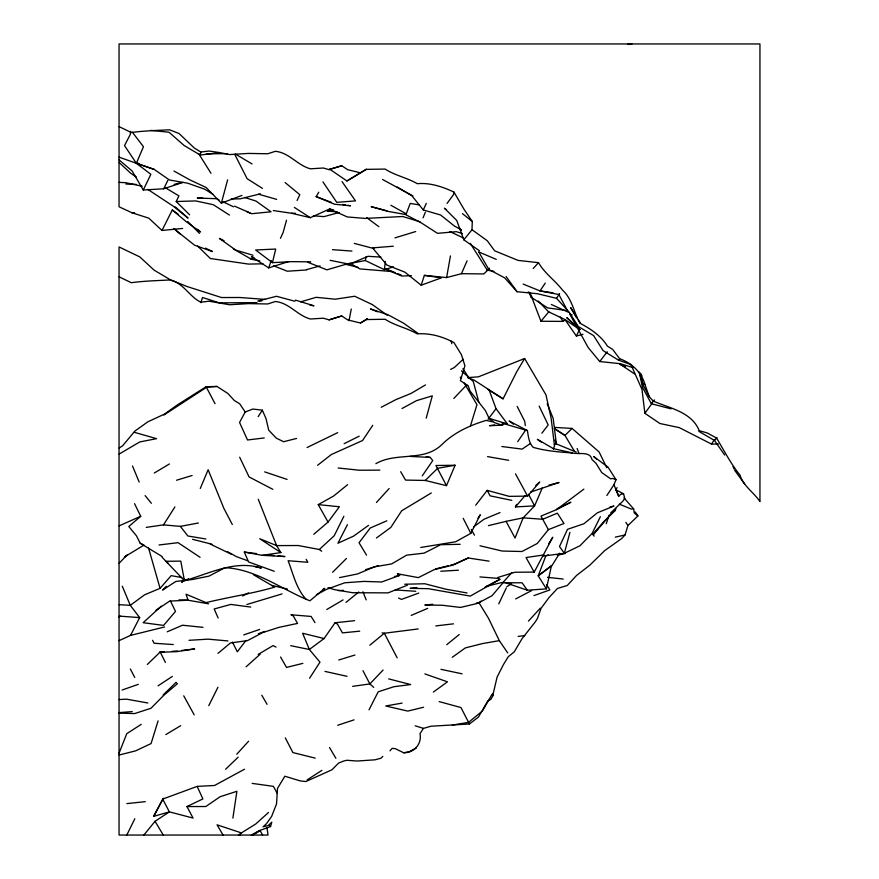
<?xml version="1.0" encoding="UTF-8"?>
<svg xmlns="http://www.w3.org/2000/svg" width="879" height="879" viewBox="0 0 879 879"><rect width="100%" height="100%" fill="white"/><g stroke="black" fill="none" stroke-linecap="round" stroke-linejoin="round"><path stroke-width="1.32" d="M219.19 152.517L229.672 154.572L248.427 153.418L267.71 153.77L275.38 151.309C289.246 152.616 297.399 165.384 310.419 168.801L323.362 168.01L329.065 169.669L329.746 169.218L346.963 180.975L366.334 169.361L385.134 169.065C395.132 175.558 407.12 177.745 417.261 183.678C430.238 182.568 442.39 186.689 453.96 192.094L464.255 209.663L472.298 221.497L472.001 229.716L463.826 239.824L479.374 250.702M382.815 756.423L380.86 758.247L375.014 759.819L357.094 761.027L346.798 760.269L343.909 760.961L338.745 762.972L331.888 769.817L305.87 781.519L300.442 780.97L284.829 776.223L277.5 788.43L276.522 803.999L271.655 816.349L266.491 823.689L263.052 826.82L268.128 825.59L271.809 822.14L270.534 826.568L259.788 830.501L251.295 835.05M493.141 693.355L492.8 696.069L490.79 699.365L487.801 700.926L478.462 717.044L469.43 723.988L431.062 726.208L423.458 728.383L415.24 725.823M130.663 131.29L130.235 134.542L124.521 145.606L136.3 163.241L150.847 174.306L143.299 190.007L163.692 188.787L182.997 182.392M307.782 262.261L326.911 269.842L345.832 264.293L365.29 260.536L384.343 269.633L385.441 261.47M232.88 818.107L236.901 791.287L220.091 796.737L205.829 806.515L186.93 806.57L193.05 818.063L169.394 811.866L153.682 816.338L163.252 798.363L153.682 816.338M453.96 192.094L453.52 194.589L447.07 203.423M393.298 246.208L372.542 247.889L387.002 265.095L404.911 272.149L421.151 285.214L424.381 275.369L446.609 277.577L450.444 255.932M375.86 463.683C396.572 451.652 423.788 462.266 441.983 444.488C454.19 432.413 469.957 425.282 486.208 420.393L494.031 422.118L489.35 418.898L485.373 410.537L470.045 391.034L468.254 385.936L460.376 380.607L464.925 365.807L461.409 354.666L453.916 342.524C442.598 336.591 430.161 332.932 417.261 333.877C407.12 327.944 395.132 325.757 385.134 319.264L366.334 319.56L360.566 323.065L347.666 319.868L341.722 315.957L329.065 319.857L323.362 318.209L310.419 319C297.399 315.583 289.246 302.805 275.38 301.508L267.71 303.969L248.427 303.618L229.672 304.76L208.993 301.211L200.841 302.222C189.051 296.553 183.272 282.346 169.515 279.983C156.66 280.665 144.112 280.961 131.312 282.708L119.05 276.83M348.996 320.736L351.281 309.012M150.869 130.378L169.043 132.235L184.019 145.42L200.181 155.045L200.841 152.034L208.993 151.023L219.354 152.539M546.386 588.875L551.496 565.527L538.223 575.811L546.386 588.875L527.323 590.216L504.854 582.513M513.534 424.194L509.095 421.008L527.422 430.6C528.312 436.105 528.916 443.192 533.19 447.356C546.331 451.147 559.527 451.982 572.987 453.059C579.283 454.542 590.194 451.059 591.963 459.508L595.995 463.31L601.741 472.539L610.652 478.857L612.542 478.429L616.014 479.725L613.96 484.725L606.862 495.492M272.446 262.656L275.709 249.043L255.646 249.999L272.446 262.656L291.652 261.645L310.781 261.843M365.29 260.536L366.257 256.558M569.922 532.399L564.362 553.287L543.233 556.044M173.976 171.031L189.732 179.81L206.115 187.48L221.354 203.159L227.606 179.909M426.205 418.14L432.303 395.847L416.481 400.659L402.022 408.526M286.521 220.211L283.104 232.605L280.445 238.308M200.95 302.662L202.489 297.498L219.442 302.87L256.932 302.618M158.077 720.857L151.089 743.557L135.553 750.875L119.05 755.039M470.441 425.908L476.967 404.681L464.222 383.046M606.257 523.697L609.18 515.061M253.943 257.481L251.427 256.602L268.688 267.908L271.259 260.525M553.385 449.07L554.495 445.884L551.166 418.404L545.969 394.858L524.62 358.522L478.462 376.827L467.958 377.596M492.734 695.652L497.118 677.006L503.502 664.48L508.271 656.723L514.248 651.855L522.005 638.725L535.19 622.002L537.443 618.453L541.09 608.29L549.133 597.39L557.484 588.458L567.252 585.502L576.547 575.459L589.787 565.219L604.774 550.529L621.486 538.695L625.068 534.959L627.892 525.565L637.923 515.94L635.209 511.963M119.05 753.204L126.741 733.723L141.189 724.362M639.077 371.883L643.406 385.562L649.174 396.572L653.097 401.011C669.776 408.328 691.619 411.833 699.244 430.677L698.948 431.435L714.484 440.456L724.681 455.047M423.063 217.827L425.359 212.224M200.28 488.471L208.136 469.749L223.914 508.469L232.32 524.521M446.499 485.658L455.08 465.266L435.907 465.507L446.499 485.658L425.26 480.45L405.549 480.088L400.67 471.682M542.31 487.856L534.597 505.875L523.17 517.841L515.039 538.036L506.073 521.357L488.493 525.62M446.609 277.577L461.431 273.688L467.101 260.81M567.867 310.65L556.495 298.333L537.585 293.751L517.061 291.718L504.612 277.819L488.845 269.468L489.394 268.216L487.23 270.139L470.331 243.417M461.497 229.793L454.542 226.145L440.621 215.003L423.293 209.96L426.315 203.368M297.091 200.478L299.816 194.698L285.093 182.546M189.6 214.784L176.229 201.522L178.898 195.863L165.098 187.623M528.466 494.196L534.597 505.875L515.435 506.919L516.599 504.447M498.745 603.895L506.326 587.908M143.87 835.05L155.056 821.294L169.394 811.866L162.67 799.11L197.171 786.386L214.509 785.496L244.483 769.246M178.503 214.52L172.295 209.971L162 230.463L148.804 218.179L131.905 212.74L119.05 206.774L119.05 43.95L759.95 43.95L759.95 501.612C753.742 492.218 743.436 486.263 739.986 475.099C730.636 463.552 724.131 450.586 716.539 438.039L707.199 432.94L699.244 430.677M529.455 293.707L532.663 299.574L540.937 321.253L562.901 321.395L565.109 319.824L576.371 336.02L579.679 329.229M163.692 188.787L167.856 180.338M126.807 835.05L134.828 818.734M343.887 516.237L334.229 535.74L319.319 549.496L298.245 545.529L276.599 545.595L259.712 538.717L280.873 552.583L262.283 555.33L244.329 552.078L248.581 561.945L274.27 571.273M600.357 516.753L592.05 533.509L579.876 545.815L564.362 553.287L559.494 546.529L567.526 529.312L583.964 523.719L597.335 512.842L613.916 506.029L610.048 507.062M208.762 705.661L217.937 687.257M497.932 577.448L514.808 572.24L534.19 572.097L552.759 537.234L548.694 543.804M119.05 157.154L136.377 163.274L143.464 146.694L132.388 132.268M369.026 709.836L378.19 691.828L393.913 686.708L410.669 684.554L388.683 678.874M420.766 547.463L455.652 541.75L470.825 533.355L480.275 514.764L477.978 518.127M347.436 524.653L337.921 543.244L353.633 536.091L368.543 525.356M119.05 640.659L130.51 635.407L139.673 617.607L130.29 605.345L122.302 586.205M615.893 508.622L615.223 510.49L604.236 521.17L592.743 534.399M468.024 377.86L474.231 380.189L503.063 398.835L516.72 371.773L524.62 358.522M296.564 438.445L283.598 441.73L276.303 438.149L268.699 430.161L266.095 418.822L262.327 410.152L252.8 409.065L245.186 411.998L239.56 422.458L247.515 439.983L264.249 437.951M389.99 750.831L392.122 748.348L395.264 748.644L403.659 752.765C413.8 753.149 422.184 743.898 419.997 733.701L423.458 728.383M492.075 694.234L482.45 710.979L468.518 722.384L452.278 725.065M347.919 205.345L350.523 205.785L334.427 204.203L316.165 196.61L318.758 192.204M615.805 489.735L617.069 487.636M559.692 553.188L551.902 565.702L538.223 575.811L545.837 555.825L548.298 554.891M630.979 364.609L642.022 389.529L644.867 413.295L659.92 423.513L679.269 427.623L711.529 444.093L714.187 439.841M146.233 527.367L163.505 524.873L174.91 506.93M258.162 416.657L262.327 410.152M309.562 678.247L319.978 662.151L309.353 649.493L302.629 633.265L324.087 638.539L335.053 622.761L354.611 620.684M372.762 425.293L362.555 440.533L331.339 454.531L317.572 465.31M545.288 283.093L539.97 290.916L523.137 284.071M556.495 298.333L559.604 293.762L558.89 294.509L539.97 290.916L553.056 292.817M422.272 475.825L432.754 460.541L430.183 457.421L426.26 456.651M517.687 441.676L525.609 430.117L527.422 430.6M644.867 413.295L652.383 402.956M328.043 522.071L339.393 506.765L318.242 504.612L328.043 522.071L313.792 534.267M306.584 269.974L287.268 271.215L273.347 265.7M488.032 419.272L496.053 408.713L488.933 389.474M246.01 640.406L237.33 651.789L232.408 642.099M541.849 433.226L548.188 424.942L539.168 406.142M572.185 314.913L569.735 314.012L588.117 347.447L599.731 361.544L607.224 351.776M239.747 835.05L241.395 832.907L255.745 823.997L268.556 812.449M183.447 580.184L181.788 582.337L184.524 579.316M475.715 505.194L487.186 490.383L509.26 496.36L527.598 496.108L539.717 482.033L535.794 485.527M611.641 513.292L593.138 534.74L594.16 536.135M598.225 528.367L593.138 534.74L592.468 533.707M506.073 521.357L523.17 517.841L542.739 519.269L557.363 513.16L563.999 523.488L548.397 529.641L537.278 543.486L522.005 551.507L502.162 551.045L480 545.771M639.418 372.817L642.439 387.254L651.361 403.747L654.47 399.912M548.859 311.77L540.937 321.253M503.601 582.085L492.097 595.665L477.704 603.368L460.519 607.433L442.181 605.246L424.843 605.049L432.721 604.269M554.341 444.752L556.341 443.906L576.283 452.114M515.435 506.919L525.202 495.47M119.05 604.664L130.29 605.345L144.595 594.808L160.066 588.337L171.196 575.635L181.843 577.58M714.484 440.456L716.978 437.632M568.735 311.595L578.404 326.581L593.6 335.602L603.126 350.633L618.508 360.148L619.695 358.83C631.177 362.533 641.692 372.465 644.878 384.233M511.732 572.701L502.744 582.711L522.115 582.799L527.323 590.216M533.201 268.534L538.486 262.678C544.859 273.578 554.957 280.335 562.527 290.103C572.427 299.212 573.668 312.287 579.931 323.208C590.413 328.735 601.159 335.844 607.4 346.139L612.696 349.424L619.75 358.852M376.443 502.502L389.133 488.537M236.748 754.226L248.603 741.228M528.433 621.09L540.343 608.169M453.806 398.44L466.002 385.661L467.628 385.31M383.112 670.029L369.861 683.917L352.644 686.356M119.05 563.318L126.191 555.891L144.046 545.09L140.222 543.255L136.465 535.838L128.806 526.521L140.728 516.281L134.542 503.667M166.406 586.271L162.593 590.062L175.855 581.458L192.71 579.481L209.07 576.097L225.002 567.691C256.163 569.152 281.752 589.567 309.902 600.807L324.758 588.37L322.593 589.798M332.581 572.295L346.447 558.473M606.796 467.76L599.082 451.938L572.064 428.425L564.955 435.413L574.141 450.729M425.26 480.45L437.676 468.287L455.08 465.266M623.585 493.833L615.915 489.779L618.739 496.261L620.739 494.295L623.585 493.833L624.749 498.426L622.881 501.173L610.729 512.886L615.223 510.49M163.131 694.97L176.064 682.368L177.371 683.763L163.791 695.311L150.946 708.287L134.641 713.572L119.05 713.111M161.297 606.147L143.145 622.706L163.593 625.409L175.492 611.421L170.35 600.764M147.331 664.447L160.187 652.042L164.219 651.789M225.617 769.246L238.154 757.182M488.614 269.403L483.736 273.929L461.431 273.688M246.098 666.787L260.118 654.262M463.233 359.247L454.256 367.565L450.608 369.389M217.959 653.372L230.474 642.956L247.482 640.626L262.722 632.572L278.885 627.375L297.541 623.42L293.256 615.915L290.916 614.751L311.133 616.443L314.979 622.607M369.861 645.186L384.31 633.243L418.217 628.946M347.579 484.692L333.613 496.031L318.242 504.612M446.741 644.692L459.256 634.528M345.974 602.379L358.786 592.006M366.334 319.56L367.466 318.681L360.632 322.846M583.887 489.131L556.495 509.644L540.992 516.105L548.397 529.641M324.087 638.539L309.353 649.493L290.696 645.669M124.411 557.275L127.631 554.902L125.477 556.198M473.462 527.004L484.054 519.214L500.019 512.578M376.421 537.992L390.803 527.455L401.648 510.82L431.303 492.954M476.374 603.038L478.956 602.708L481.176 601.093M433.369 692.059L447.466 681.829L424.876 673.907M238.429 835.05L241.395 832.907L217.058 824.821L223.068 835.05M452.245 657.305L465.321 647.922L482.318 643.615L499.316 640.637L507.699 652.888M530.191 443.62L522.148 449.114L501.81 446.521M163.846 415.053L206.851 387.09L216.937 386.452L227.826 393.429L234.308 400.483L239.725 403.813L245.186 411.998M156.001 610.246L169.68 601.093L188.062 600.225L208.631 603.829M216.937 386.452L206.115 386.738L177.415 404.867L164.439 414.13L147.881 421.788L134.905 431.051L122.588 445.862L119.05 448.059M158.055 685.829L172.372 676.412M252.811 835.05L259.788 830.501M307.156 779.86L321.956 770.334M119.05 617.08L120.434 616.19L139.673 617.607M506.908 586.689L511.556 583.766M346.963 180.975L366.334 169.186M485.021 587.128L500.063 579.25L470.276 596.105L428.15 588.666L410.097 588.359L416.888 587.546M154.286 473.023L169.383 463.98M165.823 734.58L180.635 725.713M258.173 654.415L273.105 645.582L276.05 647.098M425.502 384.925L411.141 393.385L395.836 399.659L381.244 407.263M326.779 609.521L343.085 599.917M242.659 595.984L248.537 592.864M416.261 748.018L409.317 751.677L403.659 752.765M251.943 835.05L259.734 830.952M316.407 594.698L326.68 589.315L344.711 582.788L364.027 581.404L381.739 581.986L399.681 575.382L397.352 573.756L418.338 577.624L434.204 569.636L452.707 565.186L468.221 558L489.087 561.154M515.654 598.929L531.575 590.622M556.495 509.644L570.889 502.228L557.121 508.82M119.05 454.113L139.761 441.939L156.528 438.665L134.399 432.325M337.69 432.655L307.09 447.521M344.118 443.675L359.192 436.171M494.701 424.953L489.515 425.689L502.041 425.194L503.447 424.502M186.93 806.57L202.884 798.923L197.171 786.386M188.491 578.789L184.436 580.7L162.132 557.286M273.292 210.553L291.597 213.267L310.331 217.684L329.647 208.96L333.559 209.949M140.728 516.281L119.05 525.895M468.221 558L454.421 564.241L450.663 565.164M386.848 520.797L370.224 528.015L359.039 542.75L366.543 555.165M167.23 631.803L182.546 625.222L203.016 627.342M411.218 615.399L427.666 608.378M407.373 585.205L388.035 592.875L352.534 592.721L334.459 589.633L327.988 587.666M221.354 203.159L241.945 195.424M418.778 593.061L401.494 599.401L398.561 598.061M421.151 285.214L441.467 277.841L424.381 275.369M258.36 633.715L264.601 631.474M530.674 492.064L559.077 482.494L549.067 485.054M533.949 595.599L549.891 589.93L546.606 584.645M122.093 690.026L138.311 684.345M243.747 634.902L259.657 629.43M337.679 725.274L354.061 719.857M268.688 267.908L288.598 261.579M365.631 569.647L378.344 565.647M329.065 169.669L341.722 165.757L347.666 169.669L360.566 172.877M329.065 319.857L341.722 315.957M394.99 237.868L415.69 231.54M338.756 659.986L354.929 655.042M176.514 480.242L192.094 475.506M246.812 604.521L282.049 593.907M384.343 269.633L393.506 266.886M300.574 301.86L316.176 297.322L335.185 299.201L354.687 296.256L372.322 304.584L387.397 315.341M329.746 169.218L341.722 165.757M306.892 269.545L320.077 265.897M339.338 212.443L324.01 216.63L313.363 215.794M164.56 626.969L130.51 635.407M576.371 336.02L582.975 334.306M257.8 301.079L276.5 296.278L294.762 301.211L295.674 300.168L313.99 305.815L310.001 305.156M174.13 184.403L181.755 182.491M260.382 193.83L240.253 198.819L231.188 198.995M435.621 568.889L448.158 565.79M302.881 663.37L286.532 667.414L280.577 657.02M486.625 586.238L502.305 582.403M423.623 707.232L407.779 711.078L385.738 705.991L402.11 703.09M557.308 555.275L565.065 553.506M615.278 537.157L625.068 534.959M394.462 576.536L399.681 575.382M637.923 515.94L634.231 512.951L633.671 508.941L631.32 509.051L619.321 504.161M339.492 577.613L357.412 573.976L374.542 566.812L391.605 563.933L406.636 555.154L424.085 553.144L440.742 544.683L460.156 544.299M163.505 524.873L180.349 526.378L198.379 523.005M629.408 44.335L631.88 43.95M543.969 554.902L526.049 557.55L534.19 572.097M518.127 636.429L524.807 635.594M200.181 155.045L219.442 152.671M159.022 544.98L178.074 542.673L200.082 557.308M181.59 650.493L194.633 648.922L176.932 651.636L159.538 652.328L160.187 652.042L165.406 662.436M435.808 625.914L453.454 623.837M126.851 803.604L145.277 801.659M359.731 631.166L342.425 632.891L337.492 624.123L335.053 622.761M162 230.463L182.623 228.43M119.05 712.616L132.246 711.616M172.295 651.295L177.679 650.965M189.007 640.308L208.136 639.154L227.925 640.934M440.764 571.251L458.398 570.218M119.05 616.267L120.434 616.19M119.05 699.563L126.499 699.157L147.914 703.002M338.228 590.633L343.48 590.347M411.427 275.61L401.879 276.072L384.584 268.776M227.496 153.649L206.389 153.792M259.162 301.036L261.876 300.937M176.229 201.522L195.72 200.917L213.311 204.708L229.43 215.058M404.725 584.227L424.821 583.744L445.928 589.216L467.09 592.973M202.708 197.962L197.281 198.061L216.597 198.687L219.014 199.852M262.997 263.81L248.427 264.085L210.356 258.503L197.599 246.054M711.529 444.093L718.374 444.016M379.838 470.133L359.291 470.221L338.162 468.002M291.597 213.267L295.41 213.289M131.905 212.74L134.641 212.817M332.416 211.07L327.043 210.905L337.459 212.048M178.92 599.907L188.062 600.225L186.04 594.193L206.027 602.609C228.837 597.094 252.053 593.666 274.655 587.128L253.339 574.635M125.884 184.03L136.399 184.403M119.05 182.382L125.598 182.678L142.178 186.238M410.075 456.41L430.183 457.421M262.283 555.33L284.939 556.561L278.105 555.935M380.871 257.086L368.059 256.316L349.457 264.227L330.108 260.316M554.77 427.403L572.064 428.425M395.165 589.941L415.767 591.292M173.251 644.549L154.122 643.263L152.55 640.308M332.526 249.669L351.93 251.075M138.904 163.439L136.3 163.241L154.254 169.427L169.416 179.986L187.688 183.195L204.796 189.227L212.806 194.215M479.945 576.921L499.03 578.459M265.15 299.398L239.747 297.498L221.508 297.541L186.996 286.499L170.251 279.731L154.1 270.128L139.816 256.921L119.05 246.955L119.05 835.05L268.051 835.05L266.985 827.732M268.534 555.067L274.006 555.561M392.946 271.633L359.896 268.919L349.787 263.074M599.731 361.544L620.453 363.708L632.869 367.609M547.518 577.338L563.23 579.052M538.486 262.678L518.083 260.404L494.635 250.801L487.274 240.736L472.001 229.716M244.329 552.078L256.426 553.594M503.788 423.656L525.609 430.117M250.768 607.07L230.825 604.422L214.179 608.96L218.135 618.014M565.889 310.419L547.606 307.881L532.641 298.212L529.597 292.531M252.13 783.387L273.391 786.353L277.226 793.352M419.228 204.895L410.229 203.423L406.274 213.85L390.847 205.268M205.851 538.97L187.897 536.003L180.349 526.378M382.101 632.869L384.31 633.243L397.187 657.855M342.722 204.455L345.326 204.895M487.537 456.597L508.655 460.31M254.998 259.294L249.955 258.393L233.309 248.911M487.23 270.139L493.987 271.369M502.085 423.052L507.491 424.03L496.053 408.713M250.449 259.085L259.777 260.92M511.82 500.371L490.097 495.833L487.186 490.383M440.961 669.337L462.09 673.819M461.464 377.443L460.244 377.179L460.926 378.179M572.273 452.883L553.44 448.675L537.355 439.324L541.827 442.412M324.955 671.402L347.062 676.336M254.69 566.559L261.272 568.076C234.88 559.648 209.433 573.646 184.436 580.7L180.777 561.132L165.834 561.285L167.999 562.956M271.71 585.403L287.378 589.04M345.37 264.238L357.863 267.315M315.22 758.127L292.894 752.567L285.312 737.899M354.336 243.395L373.927 248.581M192.578 539.321L211.927 544.233M651.361 403.747L671.029 408.845M386.936 210.795L371.158 206.664L388.035 211.399L405.329 214.465L421.239 222.848L437.489 233.331L456.388 231.671L462.519 233.616M439.181 701.607L460.959 707.551L469.43 723.988M258.69 194.237L276.665 199.379M252.987 255.251L235.726 250.097L219.42 238.451L224.057 240.725M420.063 221.783L402.703 216.509L365.312 218.41L347.26 216.948L329.647 208.96M489.394 418.415L507.491 424.03M244.67 197.5L255.976 201.049L271.04 211.806L251.79 213.707L234.572 206.158M264.667 471.88L287.07 479.407M494.361 422.59L502.041 425.194M136.377 163.274L154.254 169.427M618.508 360.148L631.166 364.664M247.504 560.681L236.484 556.649L227.287 551.562M487.724 389.353L503.063 398.835M316.165 196.61L331.075 202.203M377.695 311.814L370.498 308.947L388.155 314.825L403.505 323.142L417.899 333.273M385.277 268.666L395.121 272.633M397.583 273.622L401.285 275.116M478.703 251.921L496.261 259.382M619.882 364.28L624.881 366.554M551.32 304.486L568.724 312.386M463.409 237.978L449.861 231.551M625.013 366.455L620.08 364.148L634.495 373.872M206.115 386.738L215.025 403.681M222.64 201.588L233.506 206.807M210.202 544.046L231.858 554.473M205.521 248.131L212.465 251.559L194.589 245.208L173.789 228.672M246.516 211.389L250.086 213.179M382.585 179.503L412.855 195.918M272.82 489.328L249.076 476.934L239.67 457.234M235.352 154.056L252.042 163.923M397.231 187.007L411.921 195.808L423.293 209.96M528.257 291.927L530.509 293.289M140.222 543.255L162.077 556.495M200.841 152.034L194.27 148.013L179.063 133.509L169.515 129.795C156.66 130.466 144.112 130.773 131.312 132.509L119.05 126.631M262.425 188.37L247.12 178.69L234.858 154.605M554.253 428.6L564.955 435.413L554.748 428.677M294.333 207.411L310.331 217.684M136.289 176.954L130.839 173.372L119.05 162.439M147.782 189.37L173.602 206.411L188.04 218.08L175.218 206.873M579.766 329.592L565.021 319.56L548.617 311.847L538.256 301.036M446.565 209.729L444.4 208.202L456.728 220.442L463.826 239.824M319.319 549.496L321.681 551.232M366.741 217.695L378.838 226.672M462.464 213.641L472.298 221.497M197.346 229.32L200.511 231.935L186.15 221.629L172.295 209.971M119.05 159.857L132.092 170.955L143.299 190.007M530.696 296.827L531.301 297.355M373.74 687.389L369.861 683.917L362.961 670.677M461.486 370.883L473.287 381.508L478.868 402.406M596.61 459.179L593.666 456.498L608.059 467.167L616.014 479.725M579.964 329.724L566.779 317.649L578.767 328.669M174.295 228.705L179.986 233.935M306.112 599.28C296.278 588.82 293.201 573.833 288.114 560.736L307.881 562.274L306.134 559.319M624.002 497.91L633.671 508.941M187.699 221.497L199.489 233.374M145.112 495.602L151.375 503.293M459.761 228.43L461.31 230.529M734.69 470.331L744.579 483.868M506.139 276.555L517.061 291.718M342.008 181.59L355.512 200.895L336.756 202.346L322.945 181.909M462.903 368.773L469.397 378.431M269.809 825.447L270.534 826.568M576.943 317.594L570.658 307.617L576.525 317.791M578.338 319.802L580.437 323.131M198.643 153.594L210.993 173.295M625.892 522.368L627.892 525.565M280.873 552.583L276.599 545.595L258.272 499.283M478.956 602.708L488.515 618.322L499.316 640.637M155.056 821.294L163.263 835.05M560.297 316.967L562.901 321.395M329.526 747.513L335.888 758.291M261.788 695.234L267.084 704.354M478.868 252.207L488.845 269.468M259.986 830.435L262.579 835.05M515.49 473.847L527.598 496.108M183.733 695.838L194.193 714.847M471.331 529.389L474.451 535.19M558.89 294.509L567.779 311.353M130.334 669.051L134.74 677.434M517.171 406.384L524.719 421.294L525.323 425.546M463.189 518.313L470.825 533.355M640.879 373.773L642.011 376.058M733.053 466.65L734.141 469.111M132.52 466.013L139.179 482.044M618.695 496.163L613.96 484.725M547.188 403.769L553.188 418.415L556.341 443.906L555.023 439.994M362.917 591.754L366.191 599.907M577.14 448.499L579.019 453.63M644.944 384.431L649.174 396.572M160.066 588.337L148.573 548.056M639.835 372.696L643.406 385.562M451.213 341.14L451.784 343.678M628.166 43.95L628.177 44.521"/></g></svg>
